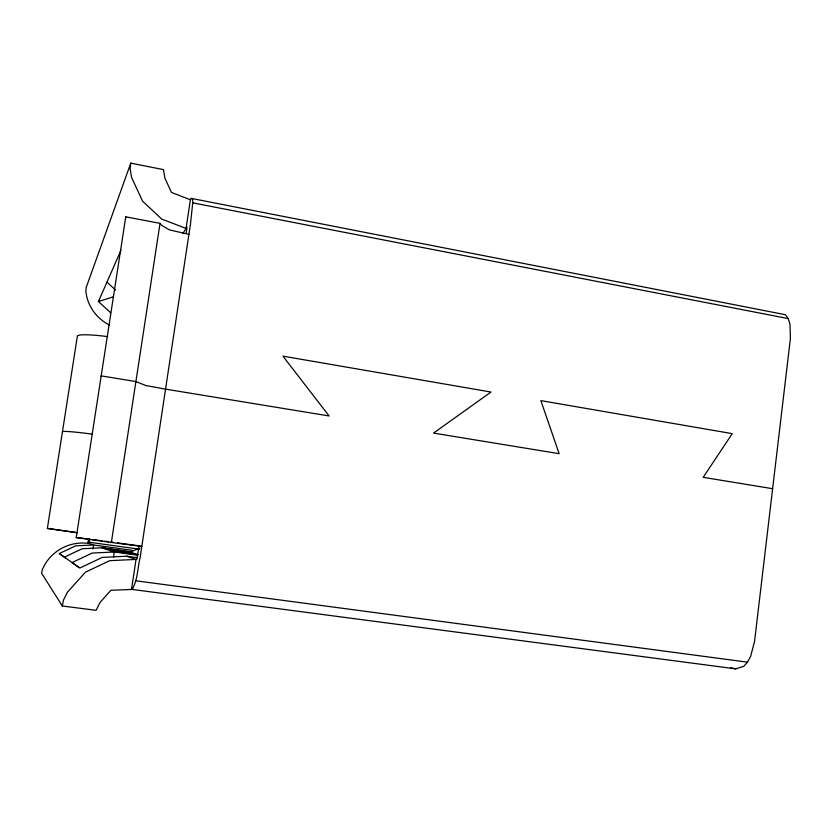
<?xml version="1.0" encoding="UTF-8"?>
<svg xmlns="http://www.w3.org/2000/svg" width="832" height="832" viewBox="0 0 832 832"><rect width="100%" height="100%" fill="white"/><g stroke="black" fill="none" stroke-linecap="round" stroke-linejoin="round"><path stroke-width="1.25" d="M190.382 199.774L171.486 192.431L164.882 178.1L163.436 169.614L130.79 163.134L130.135 168.917L131.591 177.445L142.553 201.157L161.762 219.097L186.056 228.426L190.382 199.774L191.204 198.38L192.639 199.17L192.733 202.852L190.486 223.922L140.171 557.263C137.53 567.882 137.842 579.81 132.122 589.43L110.937 590.273L100.121 602.337L96.096 610.314L62.317 606.008L41.6 573.227L42.359 569.4L44.98 564.294A43.087 42.099 -27.9 0 1 89.211 543.525L92.435 544.606M89.658 538.814L89.211 543.525M87.87 543.317L88.535 538.762M186.202 233.532L187.002 227.074L182.738 233.657M89.866 539.209L76.18 537.545L111.363 542.474L160.035 223.35L125.757 216.84L125.507 218.119M113.547 556.951L114.296 551.99L137.467 555.131M131.529 589.202L136.032 559.426L136.781 559.426L137.197 557.742L139.017 545.823L117.406 542.87M93.09 548.808L93.673 545.022L132.184 550.295M76.222 537.607L125.757 216.84M77.48 532.782L47.372 528.414L77.418 335.785L79.726 335.026A41.007 5.117 9.3 0 1 107.619 336.627M62.317 606.008L63.492 600.028L67.569 592.02L85.55 572.114L109.678 560.674L136.032 559.426L126.776 556.202L102.232 557.43L79.799 568.038L59.311 553.519L75.712 545.834L93.673 545.022M101.046 376.49L101.202 375.866L135.907 381.566L145.652 385.476L165.547 389.126L329.108 415.958L282.932 356.148L491.015 392.038L433.524 433.087L559.156 453.69L540.862 400.629L732.254 433.638L703.196 477.318L772.626 488.706M130.79 163.134L86.237 287.373L85.81 291.138L86.746 296.65A42.359 40.966 32.9 0 0 109.554 325.073M110.625 312.718L98.415 301.548L120.983 250.224M132.122 589.43L735.738 668.866L743.735 666.37L747.469 662.168L750.672 656.302L754.562 641.347L790.4 338.458L790.005 324.095L788.195 318.583L785.46 314.725L191.204 198.38M62.473 431.61L64.709 431.402A41.215 2.475 8.6 0 1 92.56 434.19M64.386 557.118L82.285 548.714L101.847 547.789L132.725 552.063M98.415 301.548L113.599 296.743M111.363 542.474L141.794 546.468L139.017 545.823M92.362 539.521L102.357 540.852M104.853 541.185L108.597 541.684M111.103 542.017L113.599 542.339M135.668 580.767L747.469 662.168M104.499 548.683L111.103 550.919L137.758 554.549L129.875 552.198L101.847 547.789M111.103 550.919L137.966 554.809M89.138 542.235L139.308 549.162M126.776 556.202L137.051 557.617M47.372 528.414L76.367 532.522M103.48 548.35L124.062 551.2M126.63 551.554L130.489 552.084M192.733 202.852L788.195 318.583M730.714 667.815L735.738 668.866M188.906 234.354L169.312 229.85L161.928 225.555L160.035 223.35M112.278 551.314L114.296 551.99L92.227 553.051L72.072 562.557L79.134 567.611M59.311 553.519L65.395 557.877M106.964 282.11L115.554 290.014M129.875 552.198A95.888 94.151 -41.5 0 1 139.88 548.309"/></g></svg>
